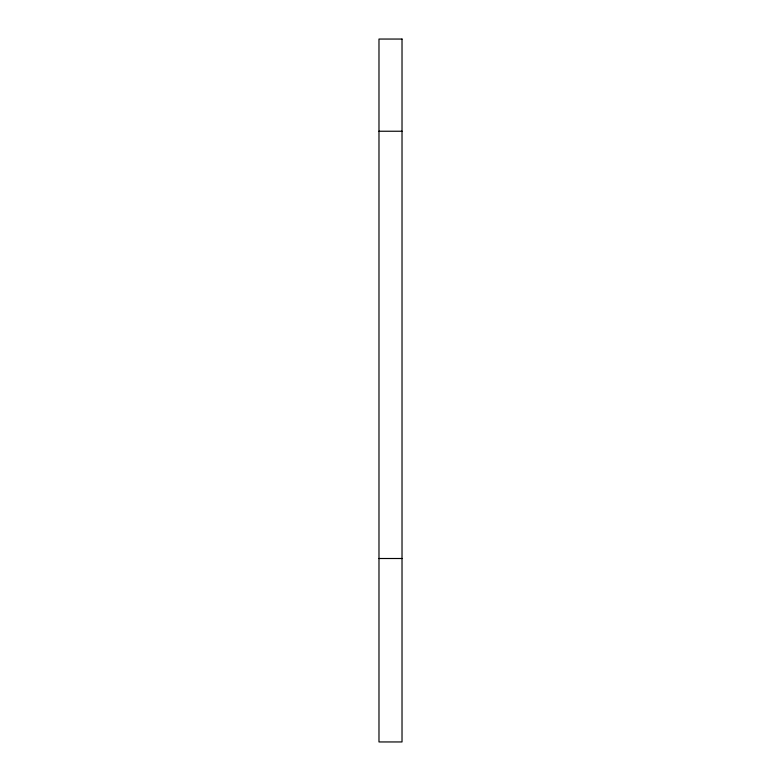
<?xml version="1.0" encoding="UTF-8"?>
<svg xmlns="http://www.w3.org/2000/svg" width="781" height="781" viewBox="0 0 781 781"><rect width="100%" height="100%" fill="white"/><g stroke="black" fill="none" stroke-linecap="round" stroke-linejoin="round"><path stroke-width="1.17" d="M378.98 131.237L402.02 131.237M378.98 558.503L402.02 558.503M402.02 39.05L378.98 39.05L378.98 741.95L402.02 741.95L402.02 39.05"/></g></svg>
